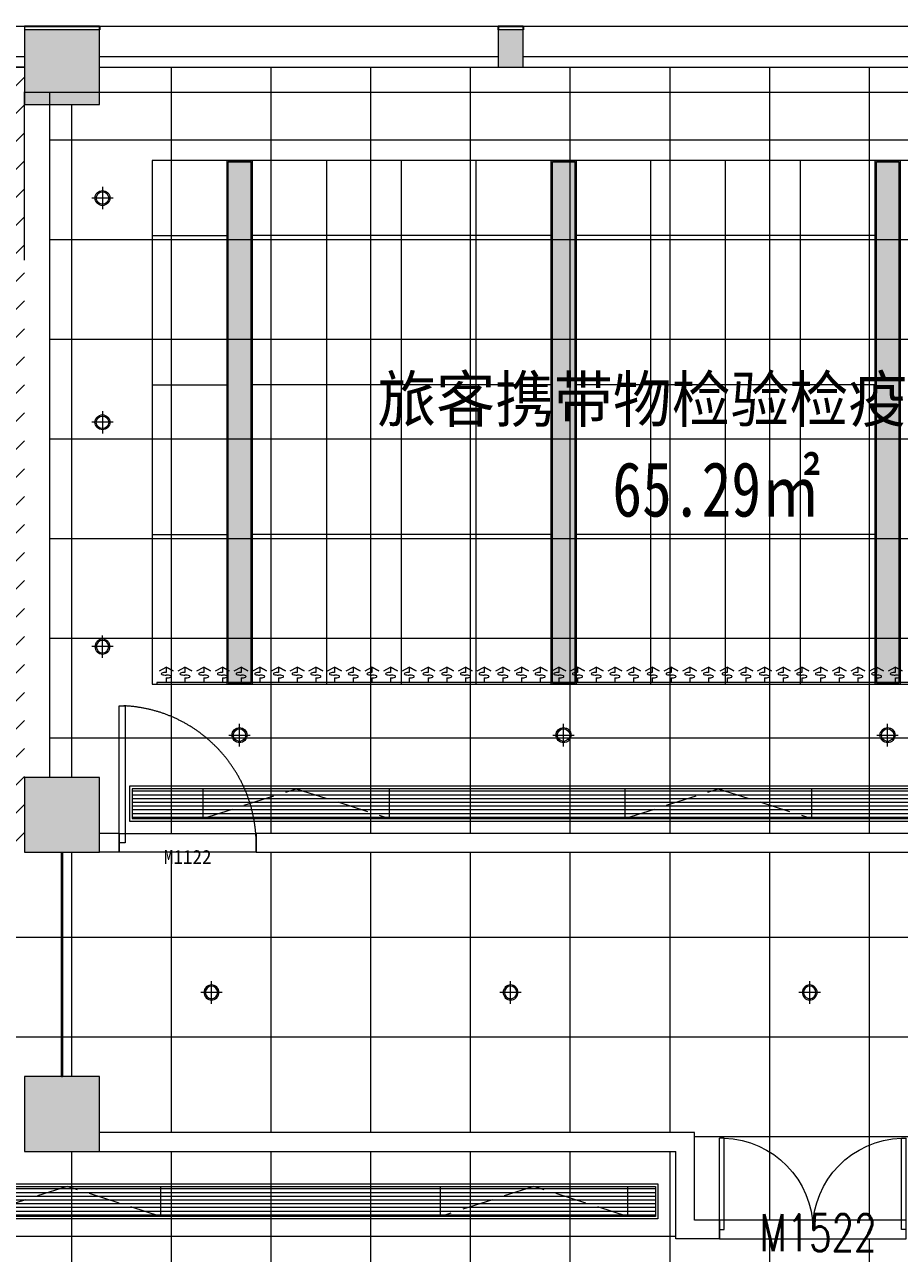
# Model space of a CAD drawing. Header units: millimetres. Extents: x 164760 to 3716174, y -1766400 to 11969.
# Drawn here: x 3490777 to 3497797, y -1639933 to -1630072 of the extents above; entities that cross this region are included whole.
import ezdxf
from ezdxf.enums import TextEntityAlignment as Align

# ---------------------------------------------------------------- set-up
doc = ezdxf.new("R2010")
doc.units = ezdxf.units.MM
doc.header["$LTSCALE"] = 1000
for name, pattern in [('DASH', [0.35, 0.25, -0.1]), ('DOTE', [2.42, 2, -0.2, 0.02, -0.2]), ('HIDDEN', [0.375, 0.25, -0.125, 0, 0])]:
    doc.linetypes.add(name, pattern=pattern)
doc.layers.get('0').update_dxf_attribs({"color": 253, "linetype": 'CONTINUOUS'})
for name, color, linetype, lineweight in [('COLUMN', 253, 'CONTINUOUS', 0), ('DOOR【门】', 253, 'CONTINUOUS', 0), ('FC-FLOOR【地材分格】', 253, 'CONTINUOUS', 0), ('FF-Text【平面文字】', 253, 'CONTINUOUS', 0), ('FF-Win【窗】', 253, 'CONTINUOUS', 0), ('PUB_HATCH', 253, 'CONTINUOUS', 0), ('RC-FCU【空调设备】', 253, 'CONTINUOUS', 0), ('RC-LIGHT【天花灯具】', 253, 'CONTINUOUS', 0), ('RC-Modelling【天花造型】', 253, 'CONTINUOUS', 0), ('RC-STR【天花细线】', 253, 'CONTINUOUS', 0), ('RC-Text【天花文字】', 253, 'CONTINUOUS', 0), ('STAIR', 253, 'CONTINUOUS', 0), ('Wall【墙体】', 253, 'CONTINUOUS', 0), ('Xline【辅助线】', 253, 'CONTINUOUS', 0)]:
    doc.layers.add(name, color=color, linetype=linetype, lineweight=lineweight)
for name, color, linetype in [('FC-Text Annotation', 253, 'CONTINUOUS'), ('SURFACE', 253, 'CONTINUOUS'), ('WINDOW_TEXT', 253, 'CONTINUOUS')]:
    doc.layers.add(name, color=color, linetype=linetype)
doc.styles.add('_TCH_WINDOW', font='SIMPLEX', dxfattribs={"bigfont": 'GBCBIG'})
doc.styles.add('文字', font='')
doc.styles.get('文字').set_extended_font_data('SimSun')
pattern_1 = [(180, (-2430707.972, 1481556.821), (-7.9375, -15.875), [0, -15.875])]
pattern_2 = [(0, (3778355.65, -1406196.8), (0, 800), []), (90, (3778355.65, -1406196.8), (-800, 5e-14), [])]

# ---------------------------------------------------------------- blocks, each defined once
blk = doc.blocks.new('$WINLIB2D$00000004')
for p, q in [((-0.5, 0.5), (0.5, 0.5)), ((-0.5, 0.5), (-0.5, -0.5)), ((0.5, -0.5), (0.5, 0.5)), ((-0.5, 0.2406), (0.5, 0.2406)), ((-0.5, -0.5), (0.5, -0.5))]:
    blk.add_line(p, q)
blk = doc.blocks.new('海龙_0918165925')
at = {"layer": 'PUB_HATCH'}
for points in [[(-39900, -600), (-39300, -600), (-39300, 0), (-39900, 0)], [(-36100, -300), (-35900, -300), (-35900, 0), (-36100, 0)], [(-39900, -6600), (-39300, -6600), (-39300, -6000), (-39900, -6000)], [(-39900, -9000), (-39300, -9000), (-39300, -8400), (-39900, -8400)]]:
    blk.add_hatch(color=256, dxfattribs=at).paths.add_polyline_path(points)
at = {"layer": 'COLUMN'}
for p, q in [((-39300, 0), (-39900, 0)), ((-39900, -300), (-39900, -600)), ((-39300, -600), (-39300, -300)), ((-39900, -600), (-39300, -600)), ((-39300, -6000), (-39900, -6000)), ((-39900, -6000), (-39900, -6600)), ((-39300, -6600), (-39300, -6000)), ((-39900, -6600), (-39300, -6600)), ((-39300, -8400), (-39900, -8400)), ((-39900, -8400), (-39900, -9000)), ((-39300, -9000), (-39300, -8400)), ((-39900, -9000), (-39300, -9000))]:
    blk.add_line(p, q, dxfattribs=at)
blk = doc.blocks.new('$DorLib2D$00000002')
for p, q in [((-0.5, 0), (-0.5, 0.4875)), ((-0.475, 0.4875), (-0.5, 0.4875)), ((-0.475, 0), (-0.475, 0.4875)), ((0.475, 0), (0.475, 0.4875)), ((0.475, 0.4875), (0.5, 0.4875)), ((0.5, 0), (0.5, 0.4875)), ((-0.5, 0), (-0.475, 0)), ((0.5, 0), (0.475, 0))]:
    blk.add_line(p, q)
at = {"lineweight": 13}
for centre, start, end in [((-0.4875, 0), 0, 88.53072), ((0.4875, 0), 91.46928, 180)]:
    blk.add_arc(centre, 0.4875, start, end, dxfattribs=at)
blk = doc.blocks.new('DOOR_D01')
at = {"layer": 'DOOR【门】'}
blk.add_lwpolyline([(-0.4556, 1), (-0.4556, 0), (-0.5, 0), (-0.5, 1)], close=True, dxfattribs=at)
at = {"layer": 'DOOR【门】', "color": 8, "linetype": 'HIDDEN', "ltscale": 15}
blk.add_arc((-0.5114, -0.0104), 1.0114, 0.59152, 87.46644, dxfattribs=at)
blk = doc.blocks.new('圆形筒灯')
at = {"color": 251, "linetype": 'DOTE', "ltscale": 43.504693}
blk.add_line((0, 90.6), (0, -90.6), dxfattribs=at)
at = {"color": 251, "linetype": 'DOTE', "ltscale": 41.297046}
blk.add_line((86, 0), (-86, 0), dxfattribs=at)
blk.add_ellipse((0, 0), major_axis=(-42.4, 42.4), ratio=1, start_param=2.355868237233172, end_param=8.639053544412757)
at = {"color": 251}
blk.add_ellipse((0, 0), major_axis=(35.4, 35.4), ratio=1, start_param=5.49871431692557, end_param=11.78189962410516, dxfattribs=at)
blk = doc.blocks.new('*U596')
for p, q in [((0, -12), (0, 0)), ((0, 0), (9000, 0)), ((9000, -12), (0, -12)), ((75, -49.3), (75, -12)), ((75, -136.2), (75, -93.2)), ((225, -49.3), (225, -12)), ((225, -136.2), (225, -93.2)), ((375, -49.3), (375, -12)), ((375, -136.2), (375, -93.2)), ((525, -49.3), (525, -12)), ((525, -136.2), (525, -93.2)), ((675, -49.3), (675, -12)), ((675, -136.2), (675, -93.2)), ((825, -49.3), (825, -12)), ((825, -136.2), (825, -93.2)), ((975, -49.3), (975, -12)), ((975, -136.2), (975, -93.2)), ((1125, -49.3), (1125, -12)), ((1125, -136.2), (1125, -93.2)), ((1275, -49.3), (1275, -12)), ((1275, -136.2), (1275, -93.2)), ((1425, -49.3), (1425, -12)), ((1425, -136.2), (1425, -93.2)), ((1575, -49.3), (1575, -12)), ((1575, -136.2), (1575, -93.2)), ((1725, -49.3), (1725, -12)), ((1725, -136.2), (1725, -93.2)), ((1875, -49.3), (1875, -12)), ((1875, -136.2), (1875, -93.2)), ((2025, -49.3), (2025, -12)), ((2025, -136.2), (2025, -93.2)), ((2175, -49.3), (2175, -12)), ((2175, -136.2), (2175, -93.2)), ((2325, -49.3), (2325, -12)), ((2325, -136.2), (2325, -93.2)), ((2475, -49.3), (2475, -12)), ((2475, -136.2), (2475, -93.2)), ((2625, -49.3), (2625, -12)), ((2625, -136.2), (2625, -93.2)), ((2775, -49.3), (2775, -12)), ((2775, -136.2), (2775, -93.2)), ((2925, -49.3), (2925, -12)), ((2925, -136.2), (2925, -93.2)), ((3075, -49.3), (3075, -12)), ((3075, -136.2), (3075, -93.2)), ((3225, -49.3), (3225, -12)), ((3225, -136.2), (3225, -93.2)), ((3375, -49.3), (3375, -12)), ((3375, -136.2), (3375, -93.2)), ((3525, -49.3), (3525, -12)), ((3525, -136.2), (3525, -93.2)), ((3675, -49.3), (3675, -12)), ((3675, -136.2), (3675, -93.2)), ((3825, -49.3), (3825, -12)), ((3825, -136.2), (3825, -93.2)), ((3975, -49.3), (3975, -12)), ((3975, -136.2), (3975, -93.2)), ((4125, -49.3), (4125, -12)), ((4125, -136.2), (4125, -93.2)), ((4275, -49.3), (4275, -12)), ((4275, -136.2), (4275, -93.2)), ((4425, -49.3), (4425, -12)), ((4425, -136.2), (4425, -93.2)), ((4575, -49.3), (4575, -12)), ((4575, -136.2), (4575, -93.2)), ((4725, -49.3), (4725, -12)), ((4725, -136.2), (4725, -93.2)), ((4875, -49.3), (4875, -12)), ((4875, -136.2), (4875, -93.2)), ((5025, -49.3), (5025, -12)), ((5025, -136.2), (5025, -93.2)), ((5175, -49.3), (5175, -12)), ((5175, -136.2), (5175, -93.2)), ((5325, -49.3), (5325, -12)), ((5325, -136.2), (5325, -93.2)), ((5475, -49.3), (5475, -12)), ((5475, -136.2), (5475, -93.2)), ((5625, -49.3), (5625, -12)), ((5625, -136.2), (5625, -93.2)), ((5775, -49.3), (5775, -12)), ((5775, -136.2), (5775, -93.2)), ((5925, -49.3), (5925, -12)), ((5925, -136.2), (5925, -93.2)), ((19.6, -104.5), (75, -136.2)), ((130.4, -104.5), (75, -136.2)), ((75, -136.2), (130.4, -104.5)), ((169.6, -104.5), (225, -136.2)), ((280.4, -104.5), (225, -136.2)), ((225, -136.2), (280.4, -104.5)), ((319.6, -104.5), (375, -136.2)), ((430.4, -104.5), (375, -136.2)), ((375, -136.2), (430.4, -104.5)), ((469.6, -104.5), (525, -136.2)), ((580.4, -104.5), (525, -136.2)), ((525, -136.2), (580.4, -104.5)), ((619.6, -104.5), (675, -136.2)), ((730.4, -104.5), (675, -136.2)), ((675, -136.2), (730.4, -104.5)), ((769.6, -104.5), (825, -136.2)), ((880.4, -104.5), (825, -136.2)), ((825, -136.2), (880.4, -104.5)), ((919.6, -104.5), (975, -136.2)), ((1030.4, -104.5), (975, -136.2)), ((975, -136.2), (1030.4, -104.5)), ((1069.6, -104.5), (1125, -136.2)), ((1180.4, -104.5), (1125, -136.2)), ((1125, -136.2), (1180.4, -104.5)), ((1219.6, -104.5), (1275, -136.2)), ((1330.4, -104.5), (1275, -136.2)), ((1275, -136.2), (1330.4, -104.5)), ((1369.6, -104.5), (1425, -136.2)), ((1480.4, -104.5), (1425, -136.2)), ((1425, -136.2), (1480.4, -104.5)), ((1519.6, -104.5), (1575, -136.2)), ((1630.4, -104.5), (1575, -136.2)), ((1575, -136.2), (1630.4, -104.5)), ((1669.6, -104.5), (1725, -136.2)), ((1780.4, -104.5), (1725, -136.2)), ((1725, -136.2), (1780.4, -104.5)), ((1819.6, -104.5), (1875, -136.2)), ((1930.4, -104.5), (1875, -136.2)), ((1875, -136.2), (1930.4, -104.5)), ((1969.6, -104.5), (2025, -136.2)), ((2080.4, -104.5), (2025, -136.2)), ((2025, -136.2), (2080.4, -104.5)), ((2119.6, -104.5), (2175, -136.2)), ((2230.4, -104.5), (2175, -136.2)), ((2175, -136.2), (2230.4, -104.5)), ((2269.6, -104.5), (2325, -136.2)), ((2380.4, -104.5), (2325, -136.2)), ((2325, -136.2), (2380.4, -104.5)), ((2419.6, -104.5), (2475, -136.2)), ((2530.4, -104.5), (2475, -136.2)), ((2475, -136.2), (2530.4, -104.5)), ((2569.6, -104.5), (2625, -136.2)), ((2680.4, -104.5), (2625, -136.2)), ((2625, -136.2), (2680.4, -104.5)), ((2719.6, -104.5), (2775, -136.2)), ((2830.4, -104.5), (2775, -136.2)), ((2775, -136.2), (2830.4, -104.5)), ((2869.6, -104.5), (2925, -136.2)), ((2980.4, -104.5), (2925, -136.2)), ((2925, -136.2), (2980.4, -104.5)), ((3019.6, -104.5), (3075, -136.2)), ((3130.4, -104.5), (3075, -136.2)), ((3075, -136.2), (3130.4, -104.5)), ((3169.6, -104.5), (3225, -136.2)), ((3280.4, -104.5), (3225, -136.2)), ((3225, -136.2), (3280.4, -104.5)), ((3319.6, -104.5), (3375, -136.2)), ((3430.4, -104.5), (3375, -136.2)), ((3375, -136.2), (3430.4, -104.5)), ((3469.6, -104.5), (3525, -136.2)), ((3580.4, -104.5), (3525, -136.2)), ((3525, -136.2), (3580.4, -104.5)), ((3619.6, -104.5), (3675, -136.2)), ((3730.4, -104.5), (3675, -136.2)), ((3675, -136.2), (3730.4, -104.5)), ((3769.6, -104.5), (3825, -136.2)), ((3880.4, -104.5), (3825, -136.2)), ((3825, -136.2), (3880.4, -104.5)), ((3919.6, -104.5), (3975, -136.2)), ((4030.4, -104.5), (3975, -136.2)), ((3975, -136.2), (4030.4, -104.5)), ((4069.6, -104.5), (4125, -136.2)), ((4180.4, -104.5), (4125, -136.2)), ((4125, -136.2), (4180.4, -104.5)), ((4219.6, -104.5), (4275, -136.2)), ((4330.4, -104.5), (4275, -136.2)), ((4275, -136.2), (4330.4, -104.5)), ((4369.6, -104.5), (4425, -136.2)), ((4480.4, -104.5), (4425, -136.2)), ((4425, -136.2), (4480.4, -104.5)), ((4519.6, -104.5), (4575, -136.2)), ((4630.4, -104.5), (4575, -136.2)), ((4575, -136.2), (4630.4, -104.5)), ((4669.6, -104.5), (4725, -136.2)), ((4780.4, -104.5), (4725, -136.2)), ((4725, -136.2), (4780.4, -104.5)), ((4819.6, -104.5), (4875, -136.2)), ((4930.4, -104.5), (4875, -136.2)), ((4875, -136.2), (4930.4, -104.5)), ((4969.6, -104.5), (5025, -136.2)), ((5080.4, -104.5), (5025, -136.2)), ((5025, -136.2), (5080.4, -104.5)), ((5119.6, -104.5), (5175, -136.2)), ((5230.4, -104.5), (5175, -136.2)), ((5175, -136.2), (5230.4, -104.5)), ((5269.6, -104.5), (5325, -136.2)), ((5380.4, -104.5), (5325, -136.2)), ((5325, -136.2), (5380.4, -104.5)), ((5419.6, -104.5), (5475, -136.2)), ((5530.4, -104.5), (5475, -136.2)), ((5475, -136.2), (5530.4, -104.5)), ((5569.6, -104.5), (5625, -136.2)), ((5680.4, -104.5), (5625, -136.2)), ((5625, -136.2), (5680.4, -104.5)), ((5719.6, -104.5), (5775, -136.2)), ((5830.4, -104.5), (5775, -136.2)), ((5775, -136.2), (5830.4, -104.5)), ((5869.6, -104.5), (5925, -136.2)), ((5980.4, -104.5), (5925, -136.2)), ((5925, -136.2), (5980.4, -104.5))]:
    blk.add_line(p, q)
at = {"extrusion": (0, 0, -1)}
for centre, major_axis, start_param, end_param in [((40, -82.2), (3.69, -3.69), 1.137309, 3.57508), ((72.5, -170.8), (-70.4, -70.4), 2.004284, 2.381239), ((72.5, 6.4), (70.4, -70.4), 0.760354, 1.137309), ((77.5, -148.9), (-70.4, -70.4), 2.33115, 2.708105), ((77.5, 28.3), (70.4, -70.4), 0.433488, 0.810442), ((110, -60.3), (3.69, -3.69), 4.278901, 6.716673), ((190, -82.2), (3.69, -3.69), 1.137309, 3.57508), ((222.5, -170.8), (-70.4, -70.4), 2.004284, 2.381239), ((222.5, 6.4), (70.4, -70.4), 0.760354, 1.137309), ((227.5, -148.9), (-70.4, -70.4), 2.33115, 2.708105), ((227.5, 28.3), (70.4, -70.4), 0.433488, 0.810442), ((260, -60.3), (3.69, -3.69), 4.278901, 6.716673), ((340, -82.2), (3.69, -3.69), 1.137309, 3.57508), ((372.5, -170.8), (-70.4, -70.4), 2.004284, 2.381239), ((372.5, 6.4), (70.4, -70.4), 0.760354, 1.137309), ((377.5, -148.9), (-70.4, -70.4), 2.33115, 2.708105), ((377.5, 28.3), (70.4, -70.4), 0.433488, 0.810442), ((410, -60.3), (3.69, -3.69), 4.278901, 6.716673), ((490, -82.2), (3.69, -3.69), 1.137309, 3.57508), ((522.5, -170.8), (-70.4, -70.4), 2.004284, 2.381239), ((522.5, 6.4), (70.4, -70.4), 0.760354, 1.137309), ((527.5, -148.9), (-70.4, -70.4), 2.33115, 2.708105), ((527.5, 28.3), (70.4, -70.4), 0.433488, 0.810442), ((560, -60.3), (3.69, -3.69), 4.278901, 6.716673), ((640, -82.2), (3.69, -3.69), 1.137309, 3.57508), ((672.5, -170.8), (-70.4, -70.4), 2.004284, 2.381239), ((672.5, 6.4), (70.4, -70.4), 0.760354, 1.137309), ((677.5, -148.9), (-70.4, -70.4), 2.33115, 2.708105), ((677.5, 28.3), (70.4, -70.4), 0.433488, 0.810442), ((710, -60.3), (3.69, -3.69), 4.278901, 6.716673), ((790, -82.2), (3.69, -3.69), 1.137309, 3.57508), ((822.5, -170.8), (-70.4, -70.4), 2.004284, 2.381239), ((822.5, 6.4), (70.4, -70.4), 0.760354, 1.137309), ((827.5, -148.9), (-70.4, -70.4), 2.33115, 2.708105), ((827.5, 28.3), (70.4, -70.4), 0.433488, 0.810442), ((860, -60.3), (3.69, -3.69), 4.278901, 6.716673), ((940, -82.2), (3.69, -3.69), 1.137309, 3.57508), ((972.5, -170.8), (-70.4, -70.4), 2.004284, 2.381239), ((972.5, 6.4), (70.4, -70.4), 0.760354, 1.137309), ((977.5, -148.9), (-70.4, -70.4), 2.33115, 2.708105), ((977.5, 28.3), (70.4, -70.4), 0.433488, 0.810442), ((1010, -60.3), (3.69, -3.69), 4.278901, 6.716673), ((1090, -82.2), (3.69, -3.69), 1.137309, 3.57508), ((1122.5, -170.8), (-70.4, -70.4), 2.004284, 2.381239), ((1122.5, 6.4), (70.4, -70.4), 0.760354, 1.137309), ((1127.5, -148.9), (-70.4, -70.4), 2.33115, 2.708105), ((1127.5, 28.3), (70.4, -70.4), 0.433488, 0.810442), ((1160, -60.3), (3.69, -3.69), 4.278901, 6.716673), ((1240, -82.2), (3.69, -3.69), 1.137309, 3.57508), ((1272.5, -170.8), (-70.4, -70.4), 2.004284, 2.381239), ((1272.5, 6.4), (70.4, -70.4), 0.760354, 1.137309), ((1277.5, -148.9), (-70.4, -70.4), 2.33115, 2.708105), ((1277.5, 28.3), (70.4, -70.4), 0.433488, 0.810442), ((1310, -60.3), (3.69, -3.69), 4.278901, 6.716673), ((1390, -82.2), (3.69, -3.69), 1.137309, 3.57508), ((1422.5, -170.8), (-70.4, -70.4), 2.004284, 2.381239), ((1422.5, 6.4), (70.4, -70.4), 0.760354, 1.137309), ((1427.5, -148.9), (-70.4, -70.4), 2.33115, 2.708105), ((1427.5, 28.3), (70.4, -70.4), 0.433488, 0.810442), ((1460, -60.3), (3.69, -3.69), 4.278901, 6.716673), ((1540, -82.2), (3.69, -3.69), 1.137309, 3.57508), ((1572.5, -170.8), (-70.4, -70.4), 2.004284, 2.381239), ((1572.5, 6.4), (70.4, -70.4), 0.760354, 1.137309), ((1577.5, -148.9), (-70.4, -70.4), 2.33115, 2.708105), ((1577.5, 28.3), (70.4, -70.4), 0.433488, 0.810442), ((1610, -60.3), (3.69, -3.69), 4.278901, 6.716673), ((1690, -82.2), (3.69, -3.69), 1.137309, 3.57508), ((1722.5, -170.8), (-70.4, -70.4), 2.004284, 2.381239), ((1722.5, 6.4), (70.4, -70.4), 0.760354, 1.137309), ((1727.5, -148.9), (-70.4, -70.4), 2.33115, 2.708105), ((1727.5, 28.3), (70.4, -70.4), 0.433488, 0.810442), ((1760, -60.3), (3.69, -3.69), 4.278901, 6.716673), ((1840, -82.2), (3.69, -3.69), 1.137309, 3.57508), ((1872.5, -170.8), (-70.4, -70.4), 2.004284, 2.381239), ((1872.5, 6.4), (70.4, -70.4), 0.760354, 1.137309), ((1877.5, -148.9), (-70.4, -70.4), 2.33115, 2.708105), ((1877.5, 28.3), (70.4, -70.4), 0.433488, 0.810442), ((1910, -60.3), (3.69, -3.69), 4.278901, 6.716673), ((1990, -82.2), (3.69, -3.69), 1.137309, 3.57508), ((2022.5, -170.8), (-70.4, -70.4), 2.004284, 2.381239), ((2022.5, 6.4), (70.4, -70.4), 0.760354, 1.137309), ((2027.5, -148.9), (-70.4, -70.4), 2.33115, 2.708105), ((2027.5, 28.3), (70.4, -70.4), 0.433488, 0.810442), ((2060, -60.3), (3.69, -3.69), 4.278901, 6.716673), ((2140, -82.2), (3.69, -3.69), 1.137309, 3.57508), ((2172.5, -170.8), (-70.4, -70.4), 2.004284, 2.381239), ((2172.5, 6.4), (70.4, -70.4), 0.760354, 1.137309), ((2177.5, -148.9), (-70.4, -70.4), 2.33115, 2.708105), ((2177.5, 28.3), (70.4, -70.4), 0.433488, 0.810442), ((2210, -60.3), (3.69, -3.69), 4.278901, 6.716673), ((2290, -82.2), (3.69, -3.69), 1.137309, 3.57508), ((2322.5, -170.8), (-70.4, -70.4), 2.004284, 2.381239), ((2322.5, 6.4), (70.4, -70.4), 0.760354, 1.137309), ((2327.5, -148.9), (-70.4, -70.4), 2.33115, 2.708105), ((2327.5, 28.3), (70.4, -70.4), 0.433488, 0.810442), ((2360, -60.3), (3.69, -3.69), 4.278901, 6.716673), ((2440, -82.2), (3.69, -3.69), 1.137309, 3.57508), ((2472.5, -170.8), (-70.4, -70.4), 2.004284, 2.381239), ((2472.5, 6.4), (70.4, -70.4), 0.760354, 1.137309), ((2477.5, -148.9), (-70.4, -70.4), 2.33115, 2.708105), ((2477.5, 28.3), (70.4, -70.4), 0.433488, 0.810442), ((2510, -60.3), (3.69, -3.69), 4.278901, 6.716673), ((2590, -82.2), (3.69, -3.69), 1.137309, 3.57508), ((2622.5, -170.8), (-70.4, -70.4), 2.004284, 2.381239), ((2622.5, 6.4), (70.4, -70.4), 0.760354, 1.137309), ((2627.5, -148.9), (-70.4, -70.4), 2.33115, 2.708105), ((2627.5, 28.3), (70.4, -70.4), 0.433488, 0.810442), ((2660, -60.3), (3.69, -3.69), 4.278901, 6.716673), ((2740, -82.2), (3.69, -3.69), 1.137309, 3.57508), ((2772.5, -170.8), (-70.4, -70.4), 2.004284, 2.381239), ((2772.5, 6.4), (70.4, -70.4), 0.760354, 1.137309), ((2777.5, -148.9), (-70.4, -70.4), 2.33115, 2.708105), ((2777.5, 28.3), (70.4, -70.4), 0.433488, 0.810442), ((2810, -60.3), (3.69, -3.69), 4.278901, 6.716673), ((2890, -82.2), (3.69, -3.69), 1.137309, 3.57508), ((2922.5, -170.8), (-70.4, -70.4), 2.004284, 2.381239), ((2922.5, 6.4), (70.4, -70.4), 0.760354, 1.137309), ((2927.5, -148.9), (-70.4, -70.4), 2.33115, 2.708105), ((2927.5, 28.3), (70.4, -70.4), 0.433488, 0.810442), ((2960, -60.3), (3.69, -3.69), 4.278901, 6.716673), ((3040, -82.2), (3.69, -3.69), 1.137309, 3.57508), ((3072.5, -170.8), (-70.4, -70.4), 2.004284, 2.381239), ((3072.5, 6.4), (70.4, -70.4), 0.760354, 1.137309), ((3077.5, -148.9), (-70.4, -70.4), 2.33115, 2.708105), ((3077.5, 28.3), (70.4, -70.4), 0.433488, 0.810442), ((3110, -60.3), (3.69, -3.69), 4.278901, 6.716673), ((3190, -82.2), (3.69, -3.69), 1.137309, 3.57508), ((3222.5, -170.8), (-70.4, -70.4), 2.004284, 2.381239), ((3222.5, 6.4), (70.4, -70.4), 0.760354, 1.137309), ((3227.5, -148.9), (-70.4, -70.4), 2.33115, 2.708105), ((3227.5, 28.3), (70.4, -70.4), 0.433488, 0.810442), ((3260, -60.3), (3.69, -3.69), 4.278901, 6.716673), ((3340, -82.2), (3.69, -3.69), 1.137309, 3.57508), ((3372.5, -170.8), (-70.4, -70.4), 2.004284, 2.381239), ((3372.5, 6.4), (70.4, -70.4), 0.760354, 1.137309), ((3377.5, -148.9), (-70.4, -70.4), 2.33115, 2.708105), ((3377.5, 28.3), (70.4, -70.4), 0.433488, 0.810442), ((3410, -60.3), (3.69, -3.69), 4.278901, 6.716673), ((3490, -82.2), (3.69, -3.69), 1.137309, 3.57508), ((3522.5, -170.8), (-70.4, -70.4), 2.004284, 2.381239), ((3522.5, 6.4), (70.4, -70.4), 0.760354, 1.137309), ((3527.5, -148.9), (-70.4, -70.4), 2.33115, 2.708105), ((3527.5, 28.3), (70.4, -70.4), 0.433488, 0.810442), ((3560, -60.3), (3.69, -3.69), 4.278901, 6.716673), ((3640, -82.2), (3.69, -3.69), 1.137309, 3.57508), ((3672.5, -170.8), (-70.4, -70.4), 2.004284, 2.381239), ((3672.5, 6.4), (70.4, -70.4), 0.760354, 1.137309), ((3677.5, -148.9), (-70.4, -70.4), 2.33115, 2.708105), ((3677.5, 28.3), (70.4, -70.4), 0.433488, 0.810442), ((3710, -60.3), (3.69, -3.69), 4.278901, 6.716673), ((3790, -82.2), (3.69, -3.69), 1.137309, 3.57508), ((3822.5, -170.8), (-70.4, -70.4), 2.004284, 2.381239), ((3822.5, 6.4), (70.4, -70.4), 0.760354, 1.137309), ((3827.5, -148.9), (-70.4, -70.4), 2.33115, 2.708105), ((3827.5, 28.3), (70.4, -70.4), 0.433488, 0.810442), ((3860, -60.3), (3.69, -3.69), 4.278901, 6.716673), ((3940, -82.2), (3.69, -3.69), 1.137309, 3.57508), ((3972.5, -170.8), (-70.4, -70.4), 2.004284, 2.381239), ((3972.5, 6.4), (70.4, -70.4), 0.760354, 1.137309), ((3977.5, -148.9), (-70.4, -70.4), 2.33115, 2.708105), ((3977.5, 28.3), (70.4, -70.4), 0.433488, 0.810442), ((4010, -60.3), (3.69, -3.69), 4.278901, 6.716673), ((4090, -82.2), (3.69, -3.69), 1.137309, 3.57508), ((4122.5, -170.8), (-70.4, -70.4), 2.004284, 2.381239), ((4122.5, 6.4), (70.4, -70.4), 0.760354, 1.137309), ((4127.5, -148.9), (-70.4, -70.4), 2.33115, 2.708105), ((4127.5, 28.3), (70.4, -70.4), 0.433488, 0.810442), ((4160, -60.3), (3.69, -3.69), 4.278901, 6.716673), ((4240, -82.2), (3.69, -3.69), 1.137309, 3.57508), ((4272.5, -170.8), (-70.4, -70.4), 2.004284, 2.381239), ((4272.5, 6.4), (70.4, -70.4), 0.760354, 1.137309), ((4277.5, -148.9), (-70.4, -70.4), 2.33115, 2.708105), ((4277.5, 28.3), (70.4, -70.4), 0.433488, 0.810442), ((4310, -60.3), (3.69, -3.69), 4.278901, 6.716673), ((4390, -82.2), (3.69, -3.69), 1.137309, 3.57508), ((4422.5, -170.8), (-70.4, -70.4), 2.004284, 2.381239), ((4422.5, 6.4), (70.4, -70.4), 0.760354, 1.137309), ((4427.5, -148.9), (-70.4, -70.4), 2.33115, 2.708105), ((4427.5, 28.3), (70.4, -70.4), 0.433488, 0.810442), ((4460, -60.3), (3.69, -3.69), 4.278901, 6.716673), ((4540, -82.2), (3.69, -3.69), 1.137309, 3.57508), ((4572.5, -170.8), (-70.4, -70.4), 2.004284, 2.381239), ((4572.5, 6.4), (70.4, -70.4), 0.760354, 1.137309), ((4577.5, -148.9), (-70.4, -70.4), 2.33115, 2.708105), ((4577.5, 28.3), (70.4, -70.4), 0.433488, 0.810442), ((4610, -60.3), (3.69, -3.69), 4.278901, 6.716673), ((4690, -82.2), (3.69, -3.69), 1.137309, 3.57508), ((4722.5, -170.8), (-70.4, -70.4), 2.004284, 2.381239), ((4722.5, 6.4), (70.4, -70.4), 0.760354, 1.137309), ((4727.5, -148.9), (-70.4, -70.4), 2.33115, 2.708105), ((4727.5, 28.3), (70.4, -70.4), 0.433488, 0.810442), ((4760, -60.3), (3.69, -3.69), 4.278901, 6.716673), ((4840, -82.2), (3.69, -3.69), 1.137309, 3.57508), ((4872.5, -170.8), (-70.4, -70.4), 2.004284, 2.381239), ((4872.5, 6.4), (70.4, -70.4), 0.760354, 1.137309), ((4877.5, -148.9), (-70.4, -70.4), 2.33115, 2.708105), ((4877.5, 28.3), (70.4, -70.4), 0.433488, 0.810442), ((4910, -60.3), (3.69, -3.69), 4.278901, 6.716673), ((4990, -82.2), (3.69, -3.69), 1.137309, 3.57508), ((5022.5, -170.8), (-70.4, -70.4), 2.004284, 2.381239), ((5022.5, 6.4), (70.4, -70.4), 0.760354, 1.137309), ((5027.5, -148.9), (-70.4, -70.4), 2.33115, 2.708105), ((5027.5, 28.3), (70.4, -70.4), 0.433488, 0.810442), ((5060, -60.3), (3.69, -3.69), 4.278901, 6.716673), ((5140, -82.2), (3.69, -3.69), 1.137309, 3.57508), ((5172.5, -170.8), (-70.4, -70.4), 2.004284, 2.381239), ((5172.5, 6.4), (70.4, -70.4), 0.760354, 1.137309), ((5177.5, -148.9), (-70.4, -70.4), 2.33115, 2.708105), ((5177.5, 28.3), (70.4, -70.4), 0.433488, 0.810442), ((5210, -60.3), (3.69, -3.69), 4.278901, 6.716673), ((5290, -82.2), (3.69, -3.69), 1.137309, 3.57508), ((5322.5, -170.8), (-70.4, -70.4), 2.004284, 2.381239), ((5322.5, 6.4), (70.4, -70.4), 0.760354, 1.137309), ((5327.5, -148.9), (-70.4, -70.4), 2.33115, 2.708105), ((5327.5, 28.3), (70.4, -70.4), 0.433488, 0.810442), ((5360, -60.3), (3.69, -3.69), 4.278901, 6.716673), ((5440, -82.2), (3.69, -3.69), 1.137309, 3.57508), ((5472.5, -170.8), (-70.4, -70.4), 2.004284, 2.381239), ((5472.5, 6.4), (70.4, -70.4), 0.760354, 1.137309), ((5477.5, -148.9), (-70.4, -70.4), 2.33115, 2.708105), ((5477.5, 28.3), (70.4, -70.4), 0.433488, 0.810442), ((5510, -60.3), (3.69, -3.69), 4.278901, 6.716673), ((5590, -82.2), (3.69, -3.69), 1.137309, 3.57508), ((5622.5, -170.8), (-70.4, -70.4), 2.004284, 2.381239), ((5622.5, 6.4), (70.4, -70.4), 0.760354, 1.137309), ((5627.5, -148.9), (-70.4, -70.4), 2.33115, 2.708105), ((5627.5, 28.3), (70.4, -70.4), 0.433488, 0.810442), ((5660, -60.3), (3.69, -3.69), 4.278901, 6.716673), ((5740, -82.2), (3.69, -3.69), 1.137309, 3.57508), ((5772.5, -170.8), (-70.4, -70.4), 2.004284, 2.381239), ((5772.5, 6.4), (70.4, -70.4), 0.760354, 1.137309), ((5777.5, -148.9), (-70.4, -70.4), 2.33115, 2.708105), ((5777.5, 28.3), (70.4, -70.4), 0.433488, 0.810442), ((5810, -60.3), (3.69, -3.69), 4.278901, 6.716673), ((5890, -82.2), (3.69, -3.69), 1.137309, 3.57508), ((5922.5, -170.8), (-70.4, -70.4), 2.004284, 2.381239), ((5922.5, 6.4), (70.4, -70.4), 0.760354, 1.137309), ((5927.5, -148.9), (-70.4, -70.4), 2.33115, 2.708105), ((5927.5, 28.3), (70.4, -70.4), 0.433488, 0.810442)]:
    blk.add_ellipse(centre, major_axis=major_axis, ratio=1, start_param=start_param, end_param=end_param, dxfattribs=at)

msp = doc.modelspace()

# ---------------------------------------------------------------- hatches: boundary and pattern name
at = {"layer": 'FC-FLOOR【地材分格】'}
h = msp.add_hatch(dxfattribs=at)
h.set_pattern_fill('_USER', color=256, scale=800, double=1, pattern_type=0)
h.set_pattern_definition(pattern_2)
h.paths.add_polyline_path([(3577178.4, -1636714.2), (3575935.2, -1636714.2), (3573976.9, -1636714.2), (3573376.9, -1636714.2), (3572826.9, -1636714.2), (3571326.9, -1636713.4), (3571326.9, -1636714.2), (3570576.9, -1636714.2), (3569976.9, -1636714.2), (3569576.9, -1636714.2), (3568476.9, -1636714.2), (3565041.8, -1636714.2), (3563941.8, -1636714.2), (3561222.8, -1636714.2), (3560122.8, -1636714.2), (3559398.8, -1636714.2), (3559398.8, -1630414.2), (3559376.9, -1630414.2), (3556176.9, -1630414.2), (3556176.9, -1630714.2), (3556176.9, -1633165.3), (3556176.9, -1633914.2), (3556176.9, -1635014.2), (3556176.9, -1635764.2), (3556176.9, -1636714.2), (3556026.9, -1636714.2), (3556026.9, -1636564.2), (3556026.9, -1636714.2), (3555226.9, -1636714.2), (3555226.9, -1636564.2), (3555226.9, -1636714.2), (3555151.9, -1636714.2), (3554926.9, -1636714.2), (3554926.9, -1636564.2), (3555076.9, -1636564.2), (3555076.9, -1636714.2), (3553476.9, -1636714.2), (3553476.9, -1636715.3), (3551751.9, -1636715.3), (3551751.9, -1636715.3), (3550851.9, -1636715.3), (3548752, -1636715.3), (3548752, -1636865.5), (3548602, -1636865.5), (3548602, -1636715.3), (3548601.9, -1630714.2), (3548376.9, -1630714.2), (3548376.9, -1630414.2), (3545176.9, -1630414.2), (3544976.9, -1630414.2), (3541776.9, -1630414.2), (3541776.9, -1630714.2), (3541176.9, -1630714.2), (3541176.9, -1630414.2), (3537976.9, -1630414.2), (3537776.9, -1630414.2), (3534576.9, -1630414.2), (3534576.9, -1630714.2), (3534126.9, -1630714.2), (3534126.9, -1632064.1), (3534136.9, -1632064.1), (3534136.9, -1632814.2), (3536676.9, -1632814.2), (3536676.9, -1633164.2), (3536676.9, -1635764.2), (3536676.9, -1636714.2), (3536426.9, -1636714.2), (3534126.9, -1636714.2), (3533976.9, -1636714.2), (3533976.9, -1635764.2), (3533976.9, -1635014.2), (3533976.9, -1633914.2), (3533976.9, -1633164.2), (3533976.9, -1632889.2), (3533976.9, -1630714.2), (3533976.9, -1630414.2), (3530751.9, -1630414.2), (3530751.9, -1636714.2), (3530359.9, -1636714.2), (3529259.9, -1636714.2), (3521433.8, -1636714.2), (3520335.5, -1636714.2), (3520176.9, -1636714.2), (3519576.9, -1636714.2), (3518826.9, -1636714.2), (3518826.9, -1636713), (3517326.9, -1636713), (3517326.9, -1636714.2), (3516776.9, -1636714.2), (3516176.9, -1636714.2), (3516076.9, -1636714.2), (3514976.9, -1636714.2), (3513576.9, -1636714.2), (3513576.9, -1636714.2), (3512526.9, -1636714.2), (3512526.9, -1636714.2), (3509827.2, -1636714.2), (3508327.2, -1636714.2), (3507802.2, -1636714.2), (3507626.9, -1636714.2), (3505326.9, -1636714.2), (3505176.9, -1636714.2), (3505176.9, -1635764.2), (3505176.9, -1635014.2), (3505176.9, -1633914.2), (3505176.9, -1633164.2), (3505176.9, -1632889.2), (3505176.9, -1630714.2), (3505176.9, -1630414.2), (3501951.9, -1630414.2), (3501951.9, -1636714.2), (3501649.1, -1636714.2), (3500552.4, -1636714.2), (3492635.5, -1636714.2), (3491535.5, -1636714.2), (3491376.9, -1636714.2), (3490776.9, -1636714.2), (3490026.9, -1636714.2), (3488526.9, -1636714.2), (3487976.9, -1636714.2), (3487376.9, -1636714.2), (3487326.9, -1636714.2), (3486326.9, -1636714.2), (3485176.9, -1636714.2), (3484176.9, -1636714.2), (3484176.9, -1636744.2), (3484176.9, -1638484.2), (3484176.9, -1639114.2), (3483776.9, -1639114.2), (3483776.9, -1639665.4), (3484440.4, -1639665.4), (3485940.4, -1639665.4), (3486140.4, -1639665.4), (3486140.4, -1638964.2), (3490776.9, -1638964.2), (3490776.9, -1638514.2), (3491376.9, -1638514.2), (3491376.9, -1638964.2), (3496151.9, -1638964.2), (3496151.9, -1639665.4), (3496351.9, -1639665.4), (3497851.9, -1639665.4), (3498201.9, -1639665.4), (3498201.9, -1639114.2), (3497976.9, -1639114.2), (3497976.9, -1638514.2), (3498576.9, -1638514.2), (3498576.9, -1638964.2), (3499525.2, -1638964.2), (3501025.2, -1638964.2), (3505176.9, -1638964.2), (3505176.9, -1638514.2), (3505776.9, -1638514.2), (3505776.9, -1638964.2), (3509765.2, -1638964.2), (3511265.2, -1638964.2), (3512376.9, -1638964.2), (3512376.9, -1638514.2), (3512976.9, -1638514.2), (3512976.9, -1638964.2), (3514106.7, -1638964.2), (3515606.7, -1638964.2), (3519576.9, -1638964.2), (3519576.9, -1638514.2), (3520176.9, -1638514.2), (3520176.9, -1638964.2), (3524402.6, -1638964.2), (3525902.6, -1638964.2), (3526776.9, -1638964.2), (3526776.9, -1638514.2), (3527376.9, -1638514.2), (3527376.9, -1638964.2), (3528210, -1638964.2), (3529710, -1638964.2), (3533976.9, -1638964.2), (3533976.9, -1638514.2), (3534576.9, -1638514.2), (3534576.9, -1638964.2), (3537876.9, -1638964.2), (3538648.3, -1638964.2), (3540148.3, -1638964.2), (3541176.9, -1638964.2), (3541176.9, -1638514.2), (3541776.9, -1638514.2), (3541776.9, -1638964.2), (3544326.9, -1638964.2), (3545826.9, -1638964.2), (3548376.9, -1638964.2), (3548376.9, -1638514.2), (3548602, -1638514.2), (3548602, -1638365.5), (3548752, -1638365.5), (3548752, -1638514.2), (3548976.9, -1638514.2), (3548976.9, -1638964.2), (3549079.2, -1638964.2), (3549079.2, -1638964.2), (3549981.8, -1638964.2), (3554572, -1638964.2), (3554572, -1638964.2), (3555474.6, -1638964.2), (3555576.9, -1638964.2), (3555576.9, -1638514.2), (3556176.9, -1638514.2), (3556176.9, -1638964.2), (3556275, -1638964.2), (3556275, -1638964.2), (3557175, -1638964.2), (3561151.4, -1638964.2), (3562251.4, -1638964.2), (3562776.9, -1638964.2), (3562776.9, -1638514.2), (3563376.9, -1638514.2), (3563376.9, -1638964.2), (3563902.5, -1638964.2), (3565002.5, -1638964.2), (3568351.4, -1638964.2), (3569451.4, -1638964.2), (3569976.9, -1638964.2), (3569976.9, -1638514.2), (3570576.9, -1638514.2), (3570576.9, -1638964.2), (3575551.4, -1638964.2), (3576651.4, -1638964.2), (3577176.9, -1638964.2), (3577176.9, -1638484.2), (3577178.4, -1638484.2)])
h = msp.add_hatch(dxfattribs=at)
h.set_pattern_fill('_USER', color=256, scale=800, double=1, pattern_type=0)
h.set_pattern_definition(pattern_2)
h.paths.add_polyline_path([(3501801.9, -1630414.2), (3501776.9, -1630414.2), (3498576.9, -1630414.2), (3498576.9, -1630714.2), (3497976.9, -1630714.2), (3497976.9, -1630414.2), (3494776.9, -1630414.2), (3494576.9, -1630414.2), (3491376.9, -1630414.2), (3491376.9, -1630714.2), (3490976.9, -1630714.2), (3490976.9, -1636114.2), (3491376.9, -1636114.2), (3491376.9, -1636564.2), (3491535.5, -1636564.2), (3492635.5, -1636564.2), (3500552.4, -1636564.2), (3501649.1, -1636564.2), (3501801.9, -1636564.2)])
h = msp.add_hatch(dxfattribs=at)
h.set_pattern_fill('_USER', color=256, scale=800, double=1, pattern_type=0)
h.set_pattern_definition(pattern_2)
h.paths.add_polyline_path([(3498201.9, -1639815.4), (3497851.9, -1639815.4), (3496351.9, -1639815.4), (3496001.9, -1639815.4), (3496001.9, -1639114.2), (3491376.9, -1639114.2), (3490776.9, -1639114.2), (3486290.4, -1639114.2), (3486290.4, -1639815.4), (3485940.4, -1639815.4), (3484440.4, -1639815.4), (3483776.9, -1639815.4), (3483776.9, -1646014.2), (3484176.9, -1646014.2), (3484176.9, -1646414.2), (3485226.9, -1646414.2), (3486426.9, -1646414.2), (3487376.9, -1646414.2), (3487376.9, -1646314.2), (3487576.9, -1646314.2), (3490776.9, -1646314.2), (3490776.9, -1646014.2), (3491376.9, -1646014.2), (3491376.9, -1646314.2), (3494576.9, -1646314.2), (3494776.9, -1646314.2), (3497976.9, -1646314.2), (3497976.9, -1646014.2), (3498201.9, -1646014.2)])
at = {"layer": 'RC-FCU【空调设备】'}
h = msp.add_hatch(dxfattribs=at)
h.set_pattern_fill('_USER', color=8, scale=30, angle=360, pattern_type=0)
h.set_pattern_definition([(360, (-5895695.866, -1194712.362), (7e-15, 30), [])])
h.paths.add_polyline_path([(3501099.7, -1636204.2), (3501099.7, -1636444.2), (3491639.8, -1636444.2), (3491639.8, -1636204.2)])
h = msp.add_hatch(dxfattribs=at)
h.set_pattern_fill('_USER', color=8, scale=30, angle=180, pattern_type=0)
h.set_pattern_definition([(180, (9421785.615, -441693.465), (-4e-15, -30), [])])
h.paths.add_polyline_path([(3495838.7, -1639635.8), (3495838.7, -1639395.8), (3486453.7, -1639395.8), (3486453.7, -1639635.8)])
at = {"layer": 'RC-LIGHT【天花灯具】'}
h = msp.add_hatch(dxfattribs=at)
h.set_pattern_fill('DOTS', color=8, scale=10, angle=180)
h.set_pattern_definition(pattern_1)
h.paths.add_polyline_path([(3492591.9, -1635354.2), (3492411.9, -1635354.2), (3492411.9, -1631174.2), (3492591.9, -1631174.2)])
h = msp.add_hatch(dxfattribs=at)
h.set_pattern_fill('DOTS', color=8, scale=10, angle=180)
h.set_pattern_definition(pattern_1)
h.paths.add_polyline_path([(3495191.9, -1635354.2), (3495011.9, -1635354.2), (3495011.9, -1631174.2), (3495191.9, -1631174.2)])
h = msp.add_hatch(dxfattribs=at)
h.set_pattern_fill('DOTS', color=8, scale=10, angle=180)
h.set_pattern_definition(pattern_1)
h.paths.add_polyline_path([(3497791.9, -1635354.2), (3497611.9, -1635354.2), (3497611.9, -1631174.2), (3497791.9, -1631174.2)])
at = {"layer": 'Xline【辅助线】'}
h = msp.add_hatch(dxfattribs=at)
h.set_pattern_fill('ANSI31', color=256, scale=100)
h.set_pattern_definition([(45, (995628.94, -256497.76), (-112.2532015, 112.2532015), [])])
h.paths.add_polyline_path([(3487576.9, -1636713), (3490776.9, -1636713), (3490776.9, -1630348), (3487576.9, -1630348)])

# ---------------------------------------------------------------- linework, layer by layer
at = {"layer": 'FC-FLOOR【地材分格】', "color": 3}
for points in [[(3491535.5, -1636564.2), (3492635.5, -1636564.2), (3492635.5, -1636714.2), (3491535.5, -1636714.2)], [(3497851.9, -1639665.4), (3496351.9, -1639665.4), (3496351.9, -1639815.4), (3497851.9, -1639815.4)]]:
    msp.add_lwpolyline(points, close=True, dxfattribs=at)
at = {"layer": 'RC-FCU【空调设备】'}
for points in [[(3491619.8, -1636184.2), (3491619.8, -1636464.2), (3501119.7, -1636464.2), (3501119.7, -1636184.2)], [(3495858.7, -1639375.8), (3495858.7, -1639655.8), (3486433.7, -1639655.8), (3486433.7, -1639375.8)]]:
    msp.add_lwpolyline(points, close=True, dxfattribs=at)
at = {"layer": 'RC-FCU【空调设备】', "color": 8}
for points in [[(3491639.8, -1636204.2), (3491639.8, -1636444.2), (3501099.7, -1636444.2), (3501099.7, -1636204.2)], [(3495838.7, -1639395.8), (3495838.7, -1639635.8), (3486453.7, -1639635.8), (3486453.7, -1639395.8)]]:
    msp.add_lwpolyline(points, close=True, dxfattribs=at)
at = {"layer": 'RC-FCU【空调设备】', "color": 8, "linetype": 'DASH'}
for points in [[(3492206.4, -1636204.2), (3492206.4, -1636444.2), (3493706.4, -1636444.2), (3493706.4, -1636204.2)], [(3495593.4, -1636204.2), (3495593.4, -1636444.2), (3497093.4, -1636444.2), (3497093.4, -1636204.2)], [(3491868.1, -1639395.8), (3491868.1, -1639635.8), (3490368.1, -1639635.8), (3490368.1, -1639395.8)], [(3495614.2, -1639395.8), (3495614.2, -1639635.8), (3494114.2, -1639635.8), (3494114.2, -1639395.8)]]:
    msp.add_lwpolyline(points, close=True, dxfattribs=at)
for points in [[(3492206.4, -1636444.2), (3492956.4, -1636204.2), (3493706.4, -1636444.2)], [(3495593.4, -1636444.2), (3496343.4, -1636204.2), (3497093.4, -1636444.2)], [(3491868.1, -1639635.8), (3491118.1, -1639395.8), (3490368.1, -1639635.8)], [(3495614.2, -1639635.8), (3494864.2, -1639395.8), (3494114.2, -1639635.8)]]:
    msp.add_lwpolyline(points, dxfattribs=at)
at = {"layer": 'RC-LIGHT【天花灯具】'}
for points in [[(3492601.9, -1635364.2), (3492401.9, -1635364.2), (3492401.9, -1631164.2), (3492601.9, -1631164.2)], [(3495201.9, -1635364.2), (3495001.9, -1635364.2), (3495001.9, -1631164.2), (3495201.9, -1631164.2)], [(3497801.9, -1635364.2), (3497601.9, -1635364.2), (3497601.9, -1631164.2), (3497801.9, -1631164.2)]]:
    msp.add_lwpolyline(points, close=True, dxfattribs=at)
at = {"layer": 'RC-LIGHT【天花灯具】', "color": 8}
for points in [[(3492591.9, -1635354.2), (3492411.9, -1635354.2), (3492411.9, -1631174.2), (3492591.9, -1631174.2)], [(3495191.9, -1635354.2), (3495011.9, -1635354.2), (3495011.9, -1631174.2), (3495191.9, -1631174.2)], [(3497791.9, -1635354.2), (3497611.9, -1635354.2), (3497611.9, -1631174.2), (3497791.9, -1631174.2)]]:
    msp.add_lwpolyline(points, close=True, dxfattribs=at)
at = {"layer": 'RC-Modelling【天花造型】'}
msp.add_line((3490776.9, -1630614.2), (3562776.9, -1630614.2), dxfattribs=at)
for points in [[(3501001.9, -1631164.2), (3491801.9, -1631164.2), (3491801.9, -1635364.2), (3501001.9, -1635364.2)], [(3491535.5, -1636564.2), (3492635.5, -1636564.2), (3492635.5, -1636714.2), (3491535.5, -1636714.2)], [(3497851.9, -1639665.4), (3496351.9, -1639665.4), (3496351.9, -1639815.4), (3497851.9, -1639815.4)]]:
    msp.add_lwpolyline(points, close=True, dxfattribs=at)
at = {"layer": 'RC-STR【天花细线】'}
for p, q in [((3492401.9, -1635364.2), (3492401.9, -1631164.2)), ((3492601.9, -1635364.2), (3492601.9, -1631164.2)), ((3493201.9, -1635364.2), (3493201.9, -1631164.2)), ((3493801.9, -1635364.2), (3493801.9, -1631164.2)), ((3494401.9, -1635364.2), (3494401.9, -1631164.2)), ((3495001.9, -1635364.2), (3495001.9, -1631164.2)), ((3495201.9, -1635364.2), (3495201.9, -1631164.2)), ((3495801.9, -1635364.2), (3495801.9, -1631164.2)), ((3496401.9, -1635364.2), (3496401.9, -1631164.2)), ((3497001.9, -1635364.2), (3497001.9, -1631164.2)), ((3497601.9, -1635364.2), (3497601.9, -1631164.2)), ((3491801.9, -1631764.2), (3492401.9, -1631764.2)), ((3495001.9, -1631764.2), (3492601.9, -1631764.2)), ((3497601.9, -1631764.2), (3495201.9, -1631764.2)), ((3491801.9, -1632964.2), (3492401.9, -1632964.2)), ((3495001.9, -1632964.2), (3492601.9, -1632964.2)), ((3497601.9, -1632964.2), (3495201.9, -1632964.2)), ((3491801.9, -1634164.2), (3492401.9, -1634164.2)), ((3495001.9, -1634164.2), (3492601.9, -1634164.2)), ((3497601.9, -1634164.2), (3495201.9, -1634164.2))]:
    msp.add_line(p, q, dxfattribs=at)
msp.add_lwpolyline([(3491071.9, -1636715.3), (3491081.9, -1636715.3), (3491081.9, -1638515.3), (3491071.9, -1638515.3)], close=True, dxfattribs=at)
at = {"layer": 'STAIR'}
for p, q in [((3490776.9, -1630414.2), (3487576.9, -1630414.2)), ((3490776.9, -1631962.6), (3490776.9, -1630612.6))]:
    msp.add_line(p, q, dxfattribs=at)
at = {"layer": 'SURFACE'}
for p, q in [((3490776.9, -1630084.2), (3491076.9, -1630084.2)), ((3491076.9, -1630084.2), (3491376.9, -1630084.2)), ((3491376.9, -1630084.2), (3491376.9, -1630114.2)), ((3494576.9, -1630084.2), (3494576.9, -1630114.2)), ((3494576.9, -1630084.2), (3494776.9, -1630084.2)), ((3494776.9, -1630084.2), (3494776.9, -1630114.2))]:
    msp.add_line(p, q, dxfattribs=at)
at = {"layer": 'Wall【墙体】', "color": 9}
for p, q in [((3494776.9, -1630114.2), (3494576.9, -1630114.2)), ((3494576.9, -1630114.2), (3494576.9, -1630414.2)), ((3494776.9, -1630414.2), (3494776.9, -1630114.2)), ((3494576.9, -1630414.2), (3494776.9, -1630414.2)), ((3490976.9, -1630612.6), (3490976.9, -1636114.2)), ((3491535.5, -1636564.2), (3491376.9, -1636564.2)), ((3491535.5, -1636564.2), (3491535.5, -1636714.2)), ((3500552.4, -1636564.2), (3492635.5, -1636564.2)), ((3492635.5, -1636714.2), (3492635.5, -1636564.2)), ((3491535.5, -1636714.2), (3491376.9, -1636714.2)), ((3492635.5, -1636714.2), (3500550.9, -1636714.2)), ((3496151.9, -1638964.2), (3491376.9, -1638964.2)), ((3496151.9, -1639665.4), (3496151.9, -1638964.2)), ((3491376.9, -1639114.2), (3496001.9, -1639114.2)), ((3496001.9, -1639815.4), (3496001.9, -1639114.2)), ((3496351.9, -1639665.4), (3496151.9, -1639665.4)), ((3496351.9, -1639815.4), (3496351.9, -1639665.4)), ((3496351.9, -1639665.4), (3496351.9, -1639815.4)), ((3496351.9, -1639815.4), (3496001.9, -1639815.4))]:
    msp.add_line(p, q, dxfattribs=at)

# ---------------------------------------------------------------- block references
at = {"layer": 'COLUMN'}
msp.add_blockref('海龙_0918165925', (3530676.9, -1630114.2), dxfattribs=at)
at = {"layer": 'DOOR【门】'}
ref = msp.add_blockref('DOOR_D01', (3492085.5, -1636639.2), dxfattribs=dict(at, xscale=1100, yscale=1100, zscale=1100))
ref.add_attrib('A', 'M1122', dxfattribs={"layer": 'RC-Text【天花文字】', "height": 112.5, "rotation": 360, "style": '文字'}).set_placement((3492085.5, -1636751.7), align=Align.MIDDLE)
ref = msp.add_blockref('$DorLib2D$00000002', (3497101.9, -1639740.4), dxfattribs=dict(at, xscale=-1500, yscale=1500, zscale=-1500))
ref.add_attrib('A', 'M1522', (3496676.9, -1639916.6), dxfattribs={"layer": 'WINDOW_TEXT', "height": 297.5, "style": '_TCH_WINDOW', "width": 0.705882})
at = {"layer": 'FF-Win【窗】'}
ref = msp.add_blockref('$WINLIB2D$00000004', (3489176.9, -1630249.2), dxfattribs=dict(at, xscale=3200, yscale=-330, zscale=3200))
ref.add_attrib('A', 'C3230', (3488370.7, -1629987.9), dxfattribs={"layer": 'WINDOW_TEXT', "height": 297.5, "style": '_TCH_WINDOW', "width": 0.705882})
ref = msp.add_blockref('$WINLIB2D$00000004', (3492976.9, -1630249.2), dxfattribs=dict(at, xscale=3200, yscale=-330, zscale=3200))
ref.add_attrib('A', 'C3230', (3491998.5, -1629987.9), dxfattribs={"layer": 'WINDOW_TEXT', "height": 297.5, "style": '_TCH_WINDOW', "width": 0.705882})
ref = msp.add_blockref('$WINLIB2D$00000004', (3496376.9, -1630249.2), dxfattribs=dict(at, xscale=3200, yscale=-330, zscale=3200))
ref.add_attrib('A', 'C3230', (3496101.7, -1629987.9), dxfattribs={"layer": 'WINDOW_TEXT', "height": 297.5, "style": '_TCH_WINDOW', "width": 0.705882})
at = {"layer": 'RC-FCU【空调设备】', "ltscale": 10, "xscale": -1, "rotation": 180}
msp.add_blockref('*U596', (3491839.1, -1635364.2), dxfattribs=at)
at = {"layer": 'RC-LIGHT【天花灯具】'}
for p in [(3491401.9, -1631464.2), (3491401.9, -1633264.2)]:
    msp.add_blockref('圆形筒灯', p, dxfattribs=at)
at = {"layer": 'RC-LIGHT【天花灯具】', "xscale": -1, "rotation": 180}
for p in [(3491401.9, -1635064.2), (3492276.9, -1637839.2), (3494676.9, -1637839.2), (3497076.9, -1637839.2)]:
    msp.add_blockref('圆形筒灯', p, dxfattribs=at)
at = {"layer": 'RC-LIGHT【天花灯具】', "rotation": 180}
for p in [(3492501.9, -1635774.2), (3495101.9, -1635774.2), (3497701.9, -1635774.2)]:
    msp.add_blockref('圆形筒灯', p, dxfattribs=at)

# ---------------------------------------------------------------- texts
at = {"layer": 'FC-Text Annotation', "style": '文字', "width": 0.8}
msp.add_text('65.29㎡', height=438.58, dxfattribs=at).set_placement((3495493.3, -1634020.4))
at = {"layer": 'FF-Text【平面文字】', "style": '文字', "width": 0.95}
msp.add_text('旅客携带物检验检疫用房', height=364.552, dxfattribs=at).set_placement((3493607.5, -1633261.1, 0))

doc.saveas('drawing.dxf')
